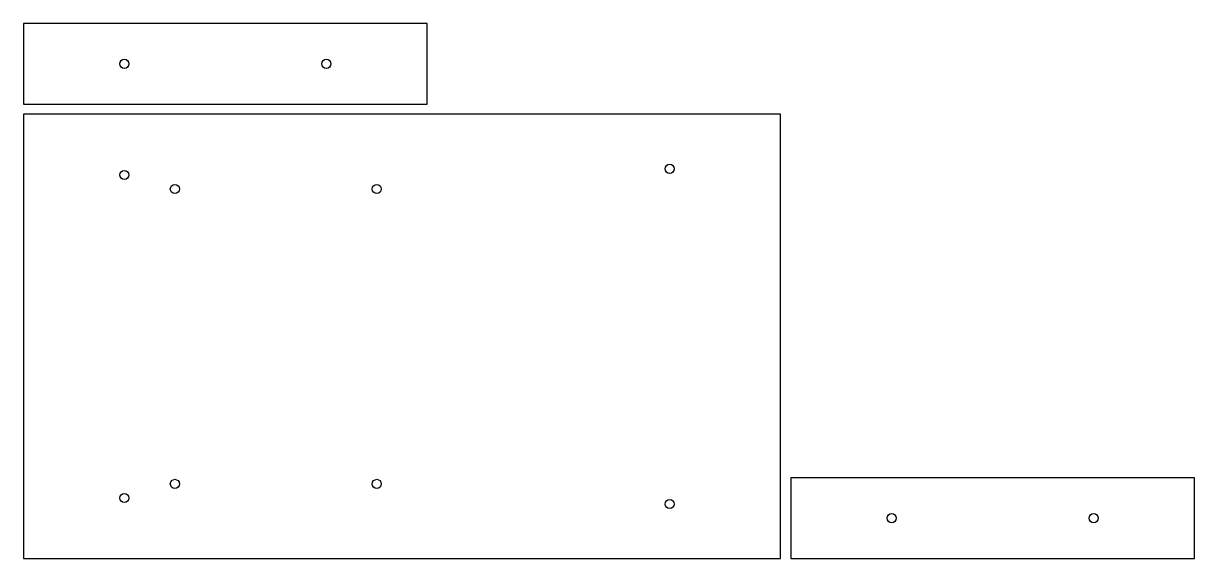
# Model space of a CAD drawing. Header units: millimetres. Extents: x 5 to 585, y 5 to 270.
import ezdxf

# ---------------------------------------------------------------- set-up
doc = ezdxf.new("R2010")
doc.units = ezdxf.units.MM

msp = doc.modelspace()

# ---------------------------------------------------------------- linework, layer by layer
at = {"layer": 'CORTE'}
for points in [[(5, 230), (205, 230), (205, 270), (5, 270)], [(5, 5), (380, 5), (380, 225), (5, 225)], [(385, 5), (585, 5), (585, 45), (385, 45)]]:
    msp.add_lwpolyline(points, close=True, dxfattribs=at)
for centre in [(55, 250), (155, 250), (55, 195), (325, 198), (80, 188), (180, 188), (80, 42), (180, 42), (55, 35), (325, 32), (435, 25), (535, 25)]:
    msp.add_circle(centre, 2.25, dxfattribs=at)

doc.saveas('drawing.dxf')
